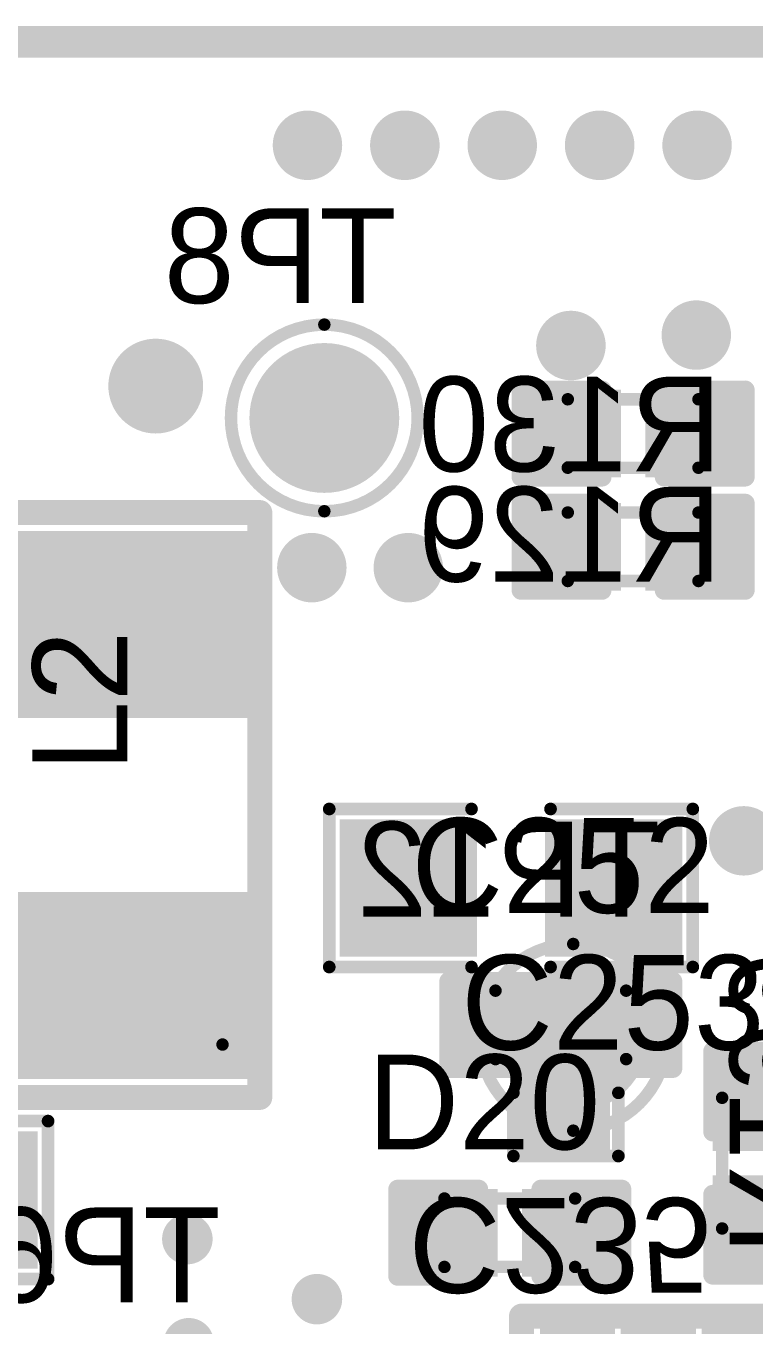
# Model space of a CAD drawing. Extents: x 722 to 1072, y 754 to 1061.
# Drawn here: x 796.27 to 802.12, y 1050.28 to 1060.73 of the extents above; entities that cross this region are included whole.
import ezdxf

# ---------------------------------------------------------------- set-up
doc = ezdxf.new("R2010")
doc.units = 0
doc.layers.get('0').update_dxf_attribs({"linetype": 'CONTINUOUS'})
for name, color, linetype in [('BOTTOMOVERLAY', 54, 'CONTINUOUS'), ('BOTTOMPASTE', 16, 'CONTINUOUS'), ('BOTTOMSOLDER', 6, 'CONTINUOUS'), ('KEEPOUTLAYER', 6, 'CONTINUOUS'), ('MECHANICAL13', 56, 'CONTINUOUS'), ('MULTILAYER', 9, 'CONTINUOUS'), ('TOPOVERLAY', 2, 'CONTINUOUS'), ('TOPPASTE', 8, 'CONTINUOUS'), ('TOPSOLDER', 216, 'CONTINUOUS'), ('VIAHOLELAYER', 16, 'CONTINUOUS')]:
    doc.layers.add(name, color=color, linetype=linetype)

# ---------------------------------------------------------------- blocks, each defined once
blk = doc.blocks.new('C_0603_151')
at = {"layer": 'TOPOVERLAY', "const_width": 0.102}
for points in [[(-1.46, -0.635), (-1.46, 0.635)], [(-1.46, 0.635), (-0.318, 0.635)], [(0.318, 0.635), (1.46, 0.635)], [(1.46, -0.635), (1.46, 0.635)], [(-1.46, -0.635), (-0.318, -0.635)], [(0.318, -0.635), (1.46, -0.635)]]:
    blk.add_lwpolyline(points, dxfattribs=at)
at = {"layer": 'TOPOVERLAY', "const_width": 0.0508}
for points in [[(-1.486, 0.635, 1), (-1.435, 0.635, 1)], [(-1.486, 0.635, 1), (-1.435, 0.635, 1)], [(-0.343, 0.635, 1), (-0.292, 0.635, 1)], [(0.292, 0.635, 1), (0.343, 0.635, 1)], [(1.435, 0.635, 1), (1.486, 0.635, 1)], [(1.435, 0.635, 1), (1.486, 0.635, 1)], [(-1.486, -0.635, 1), (-1.435, -0.635, 1)], [(-1.486, -0.635, 1), (-1.435, -0.635, 1)], [(-0.343, -0.635, 1), (-0.292, -0.635, 1)], [(0.292, -0.635, 1), (0.343, -0.635, 1)], [(1.435, -0.635, 1), (1.486, -0.635, 1)], [(1.435, -0.635, 1), (1.486, -0.635, 1)]]:
    blk.add_lwpolyline(points, format="xyb", close=True, dxfattribs=at)
at = {"layer": 'TOPPASTE'}
for points in [[(-1.275, -0.45), (-0.376, -0.45), (-1.275, 0.45), (-0.376, 0.45)], [(0.376, -0.45), (1.275, -0.45), (0.376, 0.45), (1.275, 0.45)]]:
    blk.add_solid(points, dxfattribs=at)
at = {"layer": 'TOPSOLDER'}
for points in [[(-1.377, -0.552), (-0.274, -0.552), (-1.377, 0.552), (-0.274, 0.552)], [(0.274, -0.552), (1.377, -0.552), (0.274, 0.552), (1.377, 0.552)]]:
    blk.add_solid(points, dxfattribs=at)
blk = doc.blocks.new('CD32_212')
at = {"layer": 'MECHANICAL13', "const_width": 0.1}
blk.add_lwpolyline([(-1.925, 2.1), (-1.925, -2.1)], dxfattribs=at)
at = {"layer": 'MECHANICAL13', "const_width": 0.05}
for points in [[(-1.95, 2.1, 1), (-1.9, 2.1, 1)], [(-1.95, -2.1, 1), (-1.9, -2.1, 1)]]:
    blk.add_lwpolyline(points, format="xyb", close=True, dxfattribs=at)
at = {"layer": 'TOPOVERLAY', "const_width": 0.2}
for points in [[(-2.35, 2.4), (-2.35, -2.4)], [(-2.35, 2.4), (2.35, 2.4)], [(2.35, 2.4), (2.35, -2.4)], [(-2.35, -2.4), (2.35, -2.4)]]:
    blk.add_lwpolyline(points, dxfattribs=at)
at = {"layer": 'TOPOVERLAY', "const_width": 0.1}
for points in [[(-2.4, 2.4, 1), (-2.3, 2.4, 1)], [(-2.4, 2.4, 1), (-2.3, 2.4, 1)], [(2.3, 2.4, 1), (2.4, 2.4, 1)], [(2.3, 2.4, 1), (2.4, 2.4, 1)], [(-2.4, -2.4, 1), (-2.3, -2.4, 1)], [(-2.4, -2.4, 1), (-2.3, -2.4, 1)], [(2.3, -2.4, 1), (2.4, -2.4, 1)], [(2.3, -2.4, 1), (2.4, -2.4, 1)]]:
    blk.add_lwpolyline(points, format="xyb", close=True, dxfattribs=at)
at = {"layer": 'TOPPASTE'}
for points in [[(-0.8, -2.2), (-0.8, 2.2), (-2.1, -2.2), (-2.1, 2.2)], [(2.1, -2.2), (2.1, 2.2), (0.8, -2.2), (0.8, 2.2)]]:
    blk.add_solid(points, dxfattribs=at)
at = {"layer": 'TOPSOLDER'}
for points in [[(-0.698, -2.302), (-0.698, 2.302), (-2.202, -2.302), (-2.202, 2.302)], [(2.202, -2.302), (2.202, 2.302), (0.698, -2.302), (0.698, 2.302)]]:
    blk.add_solid(points, dxfattribs=at)
blk = doc.blocks.new('R_0402_B_217')
at = {"layer": 'BOTTOMOVERLAY', "const_width": 0.152}
for points in [[(-0.9, 0.35), (-0.25, 0.35)], [(-0.9, -0.35), (-0.9, 0.35)], [(0.25, 0.35), (0.9, 0.35)], [(0.9, -0.35), (0.9, 0.35)], [(-0.9, -0.35), (-0.25, -0.35)], [(0.25, -0.35), (0.9, -0.35)]]:
    blk.add_lwpolyline(points, dxfattribs=at)
at = {"layer": 'BOTTOMOVERLAY', "const_width": 0.0762}
for points in [[(-0.938, 0.35, 1), (-0.862, 0.35, 1)], [(-0.938, 0.35, 1), (-0.862, 0.35, 1)], [(-0.288, 0.35, 1), (-0.212, 0.35, 1)], [(0.212, 0.35, 1), (0.288, 0.35, 1)], [(0.862, 0.35, 1), (0.938, 0.35, 1)], [(0.862, 0.35, 1), (0.938, 0.35, 1)], [(-0.938, -0.35, 1), (-0.862, -0.35, 1)], [(-0.938, -0.35, 1), (-0.862, -0.35, 1)], [(-0.288, -0.35, 1), (-0.212, -0.35, 1)], [(0.212, -0.35, 1), (0.288, -0.35, 1)], [(0.862, -0.35, 1), (0.938, -0.35, 1)], [(0.862, -0.35, 1), (0.938, -0.35, 1)]]:
    blk.add_lwpolyline(points, format="xyb", close=True, dxfattribs=at)
at = {"layer": 'BOTTOMPASTE'}
for points in [[(-0.8, 0.25), (-0.8, -0.25), (-0.2, 0.25), (-0.2, -0.25)], [(0.2, 0.25), (0.2, -0.25), (0.8, 0.25), (0.8, -0.25)]]:
    blk.add_solid(points, dxfattribs=at)
at = {"layer": 'BOTTOMSOLDER'}
for points in [[(-0.902, 0.352), (-0.902, -0.352), (-0.098, 0.352), (-0.098, -0.352)], [(0.098, 0.352), (0.098, -0.352), (0.902, 0.352), (0.902, -0.352)]]:
    blk.add_solid(points, dxfattribs=at)
at = {"layer": 'MECHANICAL13', "const_width": 0.1}
for points in [[(-0.525, 0.275), (0.525, 0.275)], [(-0.525, -0.275), (-0.525, 0.275)], [(0.525, -0.275), (0.525, 0.275)], [(-0.525, -0.275), (0.525, -0.275)]]:
    blk.add_lwpolyline(points, dxfattribs=at)
at = {"layer": 'MECHANICAL13', "const_width": 0.05}
for points in [[(-0.55, 0.275, 1), (-0.5, 0.275, 1)], [(-0.55, 0.275, 1), (-0.5, 0.275, 1)], [(0.5, 0.275, 1), (0.55, 0.275, 1)], [(0.5, 0.275, 1), (0.55, 0.275, 1)], [(-0.55, -0.275, 1), (-0.5, -0.275, 1)], [(-0.55, -0.275, 1), (-0.5, -0.275, 1)], [(0.5, -0.275, 1), (0.55, -0.275, 1)], [(0.5, -0.275, 1), (0.55, -0.275, 1)]]:
    blk.add_lwpolyline(points, format="xyb", close=True, dxfattribs=at)
blk = doc.blocks.new('R_0402_B_219')
at = {"layer": 'BOTTOMOVERLAY', "const_width": 0.152}
for points in [[(-0.9, 0.35), (-0.25, 0.35)], [(-0.9, -0.35), (-0.9, 0.35)], [(0.25, 0.35), (0.9, 0.35)], [(0.9, -0.35), (0.9, 0.35)], [(-0.9, -0.35), (-0.25, -0.35)], [(0.25, -0.35), (0.9, -0.35)]]:
    blk.add_lwpolyline(points, dxfattribs=at)
at = {"layer": 'BOTTOMOVERLAY', "const_width": 0.0762}
for points in [[(-0.938, 0.35, 1), (-0.862, 0.35, 1)], [(-0.938, 0.35, 1), (-0.862, 0.35, 1)], [(-0.288, 0.35, 1), (-0.212, 0.35, 1)], [(0.212, 0.35, 1), (0.288, 0.35, 1)], [(0.862, 0.35, 1), (0.938, 0.35, 1)], [(0.862, 0.35, 1), (0.938, 0.35, 1)], [(-0.938, -0.35, 1), (-0.862, -0.35, 1)], [(-0.938, -0.35, 1), (-0.862, -0.35, 1)], [(-0.288, -0.35, 1), (-0.212, -0.35, 1)], [(0.212, -0.35, 1), (0.288, -0.35, 1)], [(0.862, -0.35, 1), (0.938, -0.35, 1)], [(0.862, -0.35, 1), (0.938, -0.35, 1)]]:
    blk.add_lwpolyline(points, format="xyb", close=True, dxfattribs=at)
at = {"layer": 'BOTTOMPASTE'}
for points in [[(-0.8, 0.25), (-0.8, -0.25), (-0.2, 0.25), (-0.2, -0.25)], [(0.2, 0.25), (0.2, -0.25), (0.8, 0.25), (0.8, -0.25)]]:
    blk.add_solid(points, dxfattribs=at)
at = {"layer": 'BOTTOMSOLDER'}
for points in [[(-0.902, 0.352), (-0.902, -0.352), (-0.098, 0.352), (-0.098, -0.352)], [(0.098, 0.352), (0.098, -0.352), (0.902, 0.352), (0.902, -0.352)]]:
    blk.add_solid(points, dxfattribs=at)
at = {"layer": 'MECHANICAL13', "const_width": 0.1}
for points in [[(-0.525, 0.275), (0.525, 0.275)], [(-0.525, -0.275), (-0.525, 0.275)], [(0.525, -0.275), (0.525, 0.275)], [(-0.525, -0.275), (0.525, -0.275)]]:
    blk.add_lwpolyline(points, dxfattribs=at)
at = {"layer": 'MECHANICAL13', "const_width": 0.05}
for points in [[(-0.55, 0.275, 1), (-0.5, 0.275, 1)], [(-0.55, 0.275, 1), (-0.5, 0.275, 1)], [(0.5, 0.275, 1), (0.55, 0.275, 1)], [(0.5, 0.275, 1), (0.55, 0.275, 1)], [(-0.55, -0.275, 1), (-0.5, -0.275, 1)], [(-0.55, -0.275, 1), (-0.5, -0.275, 1)], [(0.5, -0.275, 1), (0.55, -0.275, 1)], [(0.5, -0.275, 1), (0.55, -0.275, 1)]]:
    blk.add_lwpolyline(points, format="xyb", close=True, dxfattribs=at)
blk = doc.blocks.new('C_0402_B_302')
at = {"layer": 'BOTTOMOVERLAY', "const_width": 0.152}
for points in [[(-0.9, 0.35), (-0.9, -0.35)], [(-0.25, 0.35), (-0.9, 0.35)], [(0.9, 0.35), (0.25, 0.35)], [(0.9, 0.35), (0.9, -0.35)], [(-0.25, -0.35), (-0.9, -0.35)], [(0.9, -0.35), (0.25, -0.35)]]:
    blk.add_lwpolyline(points, dxfattribs=at)
at = {"layer": 'BOTTOMOVERLAY', "const_width": 0.0762}
for points in [[(-0.938, 0.35, 1), (-0.862, 0.35, 1)], [(-0.938, 0.35, 1), (-0.862, 0.35, 1)], [(-0.288, 0.35, 1), (-0.212, 0.35, 1)], [(0.212, 0.35, 1), (0.288, 0.35, 1)], [(0.862, 0.35, 1), (0.938, 0.35, 1)], [(0.862, 0.35, 1), (0.938, 0.35, 1)], [(-0.938, -0.35, 1), (-0.862, -0.35, 1)], [(-0.938, -0.35, 1), (-0.862, -0.35, 1)], [(-0.288, -0.35, 1), (-0.212, -0.35, 1)], [(0.212, -0.35, 1), (0.288, -0.35, 1)], [(0.862, -0.35, 1), (0.938, -0.35, 1)], [(0.862, -0.35, 1), (0.938, -0.35, 1)]]:
    blk.add_lwpolyline(points, format="xyb", close=True, dxfattribs=at)
at = {"layer": 'BOTTOMPASTE'}
for points in [[(-0.8, 0.25), (-0.8, -0.25), (-0.2, 0.25), (-0.2, -0.25)], [(0.2, 0.25), (0.2, -0.25), (0.8, 0.25), (0.8, -0.25)]]:
    blk.add_solid(points, dxfattribs=at)
at = {"layer": 'BOTTOMSOLDER'}
for points in [[(-0.902, 0.352), (-0.902, -0.352), (-0.098, 0.352), (-0.098, -0.352)], [(0.098, 0.352), (0.098, -0.352), (0.902, 0.352), (0.902, -0.352)]]:
    blk.add_solid(points, dxfattribs=at)
at = {"layer": 'MECHANICAL13', "const_width": 0.1}
for points in [[(-0.525, 0.275), (-0.525, -0.275)], [(0.525, 0.275), (-0.525, 0.275)], [(0.525, 0.275), (0.525, -0.275)], [(0.525, -0.275), (-0.525, -0.275)]]:
    blk.add_lwpolyline(points, dxfattribs=at)
at = {"layer": 'MECHANICAL13', "const_width": 0.05}
for points in [[(-0.55, 0.275, 1), (-0.5, 0.275, 1)], [(-0.55, 0.275, 1), (-0.5, 0.275, 1)], [(0.5, 0.275, 1), (0.55, 0.275, 1)], [(0.5, 0.275, 1), (0.55, 0.275, 1)], [(-0.55, -0.275, 1), (-0.5, -0.275, 1)], [(-0.55, -0.275, 1), (-0.5, -0.275, 1)], [(0.5, -0.275, 1), (0.55, -0.275, 1)], [(0.5, -0.275, 1), (0.55, -0.275, 1)]]:
    blk.add_lwpolyline(points, format="xyb", close=True, dxfattribs=at)
blk = doc.blocks.new('R_0402_B_317')
at = {"layer": 'BOTTOMOVERLAY', "const_width": 0.152}
for points in [[(-0.9, -0.35), (-0.9, 0.35)], [(-0.25, 0.35), (-0.9, 0.35)], [(0.9, 0.35), (0.25, 0.35)], [(0.9, -0.35), (0.9, 0.35)], [(-0.25, -0.35), (-0.9, -0.35)], [(0.9, -0.35), (0.25, -0.35)]]:
    blk.add_lwpolyline(points, dxfattribs=at)
at = {"layer": 'BOTTOMOVERLAY', "const_width": 0.0762}
for points in [[(-0.938, 0.35, 1), (-0.862, 0.35, 1)], [(-0.938, 0.35, 1), (-0.862, 0.35, 1)], [(-0.288, 0.35, 1), (-0.212, 0.35, 1)], [(0.212, 0.35, 1), (0.288, 0.35, 1)], [(0.862, 0.35, 1), (0.938, 0.35, 1)], [(0.862, 0.35, 1), (0.938, 0.35, 1)], [(-0.938, -0.35, 1), (-0.862, -0.35, 1)], [(-0.938, -0.35, 1), (-0.862, -0.35, 1)], [(-0.288, -0.35, 1), (-0.212, -0.35, 1)], [(0.212, -0.35, 1), (0.288, -0.35, 1)], [(0.862, -0.35, 1), (0.938, -0.35, 1)], [(0.862, -0.35, 1), (0.938, -0.35, 1)]]:
    blk.add_lwpolyline(points, format="xyb", close=True, dxfattribs=at)
at = {"layer": 'BOTTOMPASTE'}
for points in [[(-0.8, 0.25), (-0.8, -0.25), (-0.2, 0.25), (-0.2, -0.25)], [(0.2, 0.25), (0.2, -0.25), (0.8, 0.25), (0.8, -0.25)]]:
    blk.add_solid(points, dxfattribs=at)
at = {"layer": 'BOTTOMSOLDER'}
for points in [[(-0.902, 0.352), (-0.902, -0.352), (-0.098, 0.352), (-0.098, -0.352)], [(0.098, 0.352), (0.098, -0.352), (0.902, 0.352), (0.902, -0.352)]]:
    blk.add_solid(points, dxfattribs=at)
at = {"layer": 'MECHANICAL13', "const_width": 0.1}
for points in [[(-0.525, -0.275), (-0.525, 0.275)], [(0.525, 0.275), (-0.525, 0.275)], [(0.525, -0.275), (0.525, 0.275)], [(0.525, -0.275), (-0.525, -0.275)]]:
    blk.add_lwpolyline(points, dxfattribs=at)
at = {"layer": 'MECHANICAL13', "const_width": 0.05}
for points in [[(-0.55, 0.275, 1), (-0.5, 0.275, 1)], [(-0.55, 0.275, 1), (-0.5, 0.275, 1)], [(0.5, 0.275, 1), (0.55, 0.275, 1)], [(0.5, 0.275, 1), (0.55, 0.275, 1)], [(-0.55, -0.275, 1), (-0.5, -0.275, 1)], [(-0.55, -0.275, 1), (-0.5, -0.275, 1)], [(0.5, -0.275, 1), (0.55, -0.275, 1)], [(0.5, -0.275, 1), (0.55, -0.275, 1)]]:
    blk.add_lwpolyline(points, format="xyb", close=True, dxfattribs=at)
blk = doc.blocks.new('SC70_B_319')
at = {"layer": 'BOTTOMOVERLAY', "const_width": 0.2}
for points in [[(-1.778, -1.1), (-1.778, 1.1)], [(1.778, 1.1), (-1.778, 1.1)], [(1.778, -1.1), (1.778, 1.1)], [(1.778, -1.1), (-1.778, -1.1)]]:
    blk.add_lwpolyline(points, dxfattribs=at)
at = {"layer": 'BOTTOMOVERLAY'}
for points, const_width in [([(-1.828, 1.1, 1), (-1.728, 1.1, 1)], 0.1), ([(-1.828, 1.1, 1), (-1.728, 1.1, 1)], 0.1), ([(1.728, 1.1, 1), (1.828, 1.1, 1)], 0.1), ([(1.728, 1.1, 1), (1.828, 1.1, 1)], 0.1), ([(-1.828, -1.1, 1), (-1.728, -1.1, 1)], 0.1), ([(-1.828, -1.1, 1), (-1.728, -1.1, 1)], 0.1), ([(1.728, -1.1, 1), (1.828, -1.1, 1)], 0.1), ([(1.728, -1.1, 1), (1.828, -1.1, 1)], 0.1), ([(-1.016, -1.524, 1), (-1.266, -1.524, 1)], 0.25), ([(-1.329, -1.524, 1), (-1.204, -1.524, 1)], 0.125), ([(-1.078, -1.524, 1), (-0.954, -1.524, 1)], 0.125)]:
    blk.add_lwpolyline(points, format="xyb", close=True, dxfattribs=dict(at, const_width=const_width))
at = {"layer": 'BOTTOMPASTE'}
for points in [[(-1.575, 0.85), (-1.575, 0.45), (-0.675, 0.85), (-0.675, 0.45)], [(0.675, 0.85), (0.675, 0.45), (1.575, 0.85), (1.575, 0.45)], [(-1.575, 0.2), (-1.575, -0.2), (-0.675, 0.2), (-0.675, -0.2)], [(-1.575, -0.45), (-1.575, -0.85), (-0.675, -0.45), (-0.675, -0.85)], [(0.675, -0.45), (0.675, -0.85), (1.575, -0.45), (1.575, -0.85)]]:
    blk.add_solid(points, dxfattribs=at)
at = {"layer": 'BOTTOMSOLDER'}
for points in [[(-1.677, 0.952), (-1.677, 0.348), (-0.573, 0.952), (-0.573, 0.348)], [(0.573, 0.952), (0.573, 0.348), (1.677, 0.952), (1.677, 0.348)], [(-1.677, 0.302), (-1.677, -0.302), (-0.573, 0.302), (-0.573, -0.302)], [(-1.677, -0.348), (-1.677, -0.952), (-0.573, -0.348), (-0.573, -0.952)], [(0.573, -0.348), (0.573, -0.952), (1.677, -0.348), (1.677, -0.952)]]:
    blk.add_solid(points, dxfattribs=at)
at = {"layer": 'MECHANICAL13', "const_width": 0.1}
for points in [[(0.675, 1.1), (-0.675, 1.1)], [(-0.675, -1.1), (-0.675, 1.1)], [(0.675, -1.1), (0.675, 1.1)], [(0.675, -1.1), (-0.675, -1.1)]]:
    blk.add_lwpolyline(points, dxfattribs=at)
at = {"layer": 'MECHANICAL13', "const_width": 0.05}
for points in [[(-0.7, 1.1, 1), (-0.65, 1.1, 1)], [(-0.7, 1.1, 1), (-0.65, 1.1, 1)], [(0.65, 1.1, 1), (0.7, 1.1, 1)], [(0.65, 1.1, 1), (0.7, 1.1, 1)], [(-0.7, -1.1, 1), (-0.65, -1.1, 1)], [(-0.7, -1.1, 1), (-0.65, -1.1, 1)], [(0.65, -1.1, 1), (0.7, -1.1, 1)], [(0.65, -1.1, 1), (0.7, -1.1, 1)]]:
    blk.add_lwpolyline(points, format="xyb", close=True, dxfattribs=at)
blk = doc.blocks.new('TESTPOINT2_B_330')
at = {"layer": 'BOTTOMOVERLAY'}
for points, const_width in [([(0.75, 0, 1), (-0.75, 0, 1)], 0.1), ([(-0.775, 0, 1), (-0.725, 0, 1)], 0.05), ([(0.725, 0, 1), (0.775, 0, 1)], 0.05)]:
    blk.add_lwpolyline(points, format="xyb", close=True, dxfattribs=dict(at, const_width=const_width))
at = {"layer": 'BOTTOMPASTE', "const_width": 0.5}
blk.add_lwpolyline([(-0.25, 0, 1), (0.25, 0, 1)], format="xyb", close=True, dxfattribs=at)
at = {"layer": 'BOTTOMSOLDER', "const_width": 0.602}
blk.add_lwpolyline([(-0.301, 0, 1), (0.301, 0, 1)], format="xyb", close=True, dxfattribs=at)
blk = doc.blocks.new('TESTPOINT2_B_334')
at = {"layer": 'BOTTOMOVERLAY'}
for points, const_width in [([(0.75, 0, 1), (-0.75, 0, 1)], 0.1), ([(-0.775, 0, 1), (-0.725, 0, 1)], 0.05), ([(0.725, 0, 1), (0.775, 0, 1)], 0.05)]:
    blk.add_lwpolyline(points, format="xyb", close=True, dxfattribs=dict(at, const_width=const_width))
at = {"layer": 'BOTTOMPASTE', "const_width": 0.5}
blk.add_lwpolyline([(-0.25, 0, 1), (0.25, 0, 1)], format="xyb", close=True, dxfattribs=at)
at = {"layer": 'BOTTOMSOLDER', "const_width": 0.602}
blk.add_lwpolyline([(-0.301, 0, 1), (0.301, 0, 1)], format="xyb", close=True, dxfattribs=at)
blk = doc.blocks.new('C_0603_364')
at = {"layer": 'TOPOVERLAY', "const_width": 0.102}
for points in [[(-1.46, 0.635), (-0.318, 0.635)], [(-1.46, -0.635), (-1.46, 0.635)], [(0.318, 0.635), (1.46, 0.635)], [(1.46, -0.635), (1.46, 0.635)], [(-1.46, -0.635), (-0.318, -0.635)], [(0.318, -0.635), (1.46, -0.635)]]:
    blk.add_lwpolyline(points, dxfattribs=at)
at = {"layer": 'TOPOVERLAY', "const_width": 0.0508}
for points in [[(-1.486, 0.635, 1), (-1.435, 0.635, 1)], [(-1.486, 0.635, 1), (-1.435, 0.635, 1)], [(-0.343, 0.635, 1), (-0.292, 0.635, 1)], [(0.292, 0.635, 1), (0.343, 0.635, 1)], [(1.435, 0.635, 1), (1.486, 0.635, 1)], [(1.435, 0.635, 1), (1.486, 0.635, 1)], [(-1.486, -0.635, 1), (-1.435, -0.635, 1)], [(-1.486, -0.635, 1), (-1.435, -0.635, 1)], [(-0.343, -0.635, 1), (-0.292, -0.635, 1)], [(0.292, -0.635, 1), (0.343, -0.635, 1)], [(1.435, -0.635, 1), (1.486, -0.635, 1)], [(1.435, -0.635, 1), (1.486, -0.635, 1)]]:
    blk.add_lwpolyline(points, format="xyb", close=True, dxfattribs=at)
at = {"layer": 'TOPPASTE'}
for points in [[(-1.275, -0.45), (-0.376, -0.45), (-1.275, 0.45), (-0.376, 0.45)], [(0.376, -0.45), (1.275, -0.45), (0.376, 0.45), (1.275, 0.45)]]:
    blk.add_solid(points, dxfattribs=at)
at = {"layer": 'TOPSOLDER'}
for points in [[(-1.377, -0.552), (-0.274, -0.552), (-1.377, 0.552), (-0.274, 0.552)], [(0.274, -0.552), (1.377, -0.552), (0.274, 0.552), (1.377, 0.552)]]:
    blk.add_solid(points, dxfattribs=at)
blk = doc.blocks.new('C_0402_365')
at = {"layer": 'MECHANICAL13', "const_width": 0.1}
for points in [[(-0.525, -0.275), (-0.525, 0.275)], [(-0.525, 0.275), (0.525, 0.275)], [(0.525, -0.275), (0.525, 0.275)], [(-0.525, -0.275), (0.525, -0.275)]]:
    blk.add_lwpolyline(points, dxfattribs=at)
at = {"layer": 'MECHANICAL13', "const_width": 0.05}
for points in [[(-0.55, 0.275, 1), (-0.5, 0.275, 1)], [(-0.55, 0.275, 1), (-0.5, 0.275, 1)], [(0.5, 0.275, 1), (0.55, 0.275, 1)], [(0.5, 0.275, 1), (0.55, 0.275, 1)], [(-0.55, -0.275, 1), (-0.5, -0.275, 1)], [(-0.55, -0.275, 1), (-0.5, -0.275, 1)], [(0.5, -0.275, 1), (0.55, -0.275, 1)], [(0.5, -0.275, 1), (0.55, -0.275, 1)]]:
    blk.add_lwpolyline(points, format="xyb", close=True, dxfattribs=at)
at = {"layer": 'TOPOVERLAY', "const_width": 0.152}
for points in [[(-0.9, -0.35), (-0.9, 0.35)], [(-0.9, 0.35), (-0.25, 0.35)], [(0.25, 0.35), (0.9, 0.35)], [(0.9, -0.35), (0.9, 0.35)], [(-0.9, -0.35), (-0.25, -0.35)], [(0.25, -0.35), (0.9, -0.35)]]:
    blk.add_lwpolyline(points, dxfattribs=at)
at = {"layer": 'TOPOVERLAY', "const_width": 0.0762}
for points in [[(-0.938, 0.35, 1), (-0.862, 0.35, 1)], [(-0.938, 0.35, 1), (-0.862, 0.35, 1)], [(-0.288, 0.35, 1), (-0.212, 0.35, 1)], [(0.212, 0.35, 1), (0.288, 0.35, 1)], [(0.862, 0.35, 1), (0.938, 0.35, 1)], [(0.862, 0.35, 1), (0.938, 0.35, 1)], [(-0.938, -0.35, 1), (-0.862, -0.35, 1)], [(-0.938, -0.35, 1), (-0.862, -0.35, 1)], [(-0.288, -0.35, 1), (-0.212, -0.35, 1)], [(0.212, -0.35, 1), (0.288, -0.35, 1)], [(0.862, -0.35, 1), (0.938, -0.35, 1)], [(0.862, -0.35, 1), (0.938, -0.35, 1)]]:
    blk.add_lwpolyline(points, format="xyb", close=True, dxfattribs=at)
at = {"layer": 'TOPPASTE'}
for points in [[(-0.2, -0.25), (-0.2, 0.25), (-0.8, -0.25), (-0.8, 0.25)], [(0.8, -0.25), (0.8, 0.25), (0.2, -0.25), (0.2, 0.25)]]:
    blk.add_solid(points, dxfattribs=at)
at = {"layer": 'TOPSOLDER'}
for points in [[(-0.098, -0.352), (-0.098, 0.352), (-0.902, -0.352), (-0.902, 0.352)], [(0.902, -0.352), (0.902, 0.352), (0.098, -0.352), (0.098, 0.352)]]:
    blk.add_solid(points, dxfattribs=at)
blk = doc.blocks.new('0201_366')
at = {"layer": 'TOPOVERLAY', "const_width": 0.102}
for points in [[(0.381, 0.254), (-0.462, 0.254)], [(-0.462, 0.254), (-0.462, -0.254)], [(0.381, 0.254), (0.381, -0.254)], [(0.381, -0.254), (-0.462, -0.254)]]:
    blk.add_lwpolyline(points, dxfattribs=at)
at = {"layer": 'TOPOVERLAY', "const_width": 0.0508}
for points in [[(-0.488, 0.254, 1), (-0.437, 0.254, 1)], [(-0.488, 0.254, 1), (-0.437, 0.254, 1)], [(0.356, 0.254, 1), (0.406, 0.254, 1)], [(0.356, 0.254, 1), (0.406, 0.254, 1)], [(-0.488, -0.254, 1), (-0.437, -0.254, 1)], [(-0.488, -0.254, 1), (-0.437, -0.254, 1)], [(0.356, -0.254, 1), (0.406, -0.254, 1)], [(0.356, -0.254, 1), (0.406, -0.254, 1)]]:
    blk.add_lwpolyline(points, format="xyb", close=True, dxfattribs=at)
at = {"layer": 'TOPPASTE'}
for points in [[(-0.062, -0.15), (-0.062, 0.15), (-0.292, -0.15), (-0.292, 0.15)], [(0.293, -0.15), (0.293, 0.15), (0.063, -0.15), (0.063, 0.15)]]:
    blk.add_solid(points, dxfattribs=at)
at = {"layer": 'TOPSOLDER'}
for points in [[(0.039, -0.252), (0.039, 0.252), (-0.394, -0.252), (-0.394, 0.252)], [(0.394, -0.252), (0.394, 0.252), (-0.039, -0.252), (-0.039, 0.252)]]:
    blk.add_solid(points, dxfattribs=at)

msp = doc.modelspace()

# ---------------------------------------------------------------- linework, layer by layer
at = {"layer": 'KEEPOUTLAYER', "const_width": 0.254}
msp.add_lwpolyline([(726.163, 1060.599), (809.563, 1060.599)], dxfattribs=at)
at = {"layer": 'MULTILAYER'}
for points, const_width in [([(798.388, 1059.767, 1), (798.667, 1059.767, 1)], 0.279), ([(799.17, 1059.767, 1), (799.45, 1059.767, 1)], 0.279), ([(799.953, 1059.767, 1), (800.232, 1059.767, 1)], 0.279), ([(800.735, 1059.767, 1), (801.015, 1059.767, 1)], 0.279), ([(801.518, 1059.767, 1), (801.797, 1059.767, 1)], 0.279), ([(801.512, 1058.242, 1), (801.791, 1058.242, 1)], 0.279), ([(800.504, 1058.158, 1), (800.784, 1058.158, 1)], 0.279), ([(797.118, 1057.832, 1), (797.499, 1057.832, 1)], 0.381), ([(798.423, 1056.373, 1), (798.702, 1056.373, 1)], 0.279), ([(799.198, 1056.373, 1), (799.477, 1056.373, 1)], 0.279), ([(801.893, 1054.178, 1), (802.172, 1054.178, 1)], 0.279), ([(797.461, 1050.978, 1), (797.664, 1050.978, 1)], 0.203), ([(798.502, 1050.495, 1), (798.705, 1050.495, 1)], 0.203), ([(797.472, 1050.14, 1), (797.676, 1050.14, 1)], 0.203)]:
    msp.add_lwpolyline(points, format="xyb", close=True, dxfattribs=dict(at, const_width=const_width))
at = {"layer": 'VIAHOLELAYER'}
for points, const_width in [([(798.451, 1059.767, 1), (798.604, 1059.767, 1)], 0.152), ([(799.234, 1059.767, 1), (799.386, 1059.767, 1)], 0.152), ([(800.016, 1059.767, 1), (800.169, 1059.767, 1)], 0.152), ([(800.799, 1059.767, 1), (800.951, 1059.767, 1)], 0.152), ([(801.582, 1059.767, 1), (801.734, 1059.767, 1)], 0.152), ([(800.568, 1058.158, 1), (800.72, 1058.158, 1)], 0.152), ([(801.575, 1058.242, 1), (801.728, 1058.242, 1)], 0.152), ([(797.194, 1057.832, 1), (797.423, 1057.832, 1)], 0.229), ([(798.487, 1056.373, 1), (798.639, 1056.373, 1)], 0.152), ([(799.261, 1056.373, 1), (799.413, 1056.373, 1)], 0.152), ([(801.956, 1054.178, 1), (802.109, 1054.178, 1)], 0.152), ([(797.511, 1050.978, 1), (797.613, 1050.978, 1)], 0.102), ([(798.553, 1050.495, 1), (798.654, 1050.495, 1)], 0.102)]:
    msp.add_lwpolyline(points, format="xyb", close=True, dxfattribs=dict(at, const_width=const_width))

# ---------------------------------------------------------------- block references
for name, p, rotation in [('TESTPOINT2_B_330', (798.663, 1057.576), 90), ('R_0402_B_219', (801.144, 1057.451), 360), ('R_0402_B_217', (801.144, 1056.541), 360), ('CD32_212', (795.745, 1054.466), 90), ('C_0603_364', (800.163, 1053.799), 360), ('TESTPOINT2_B_334', (800.663, 1052.599), 90), ('C_0402_365', (800.563, 1052.699), 360), ('R_0402_B_317', (802.134, 1051.588), 270), ('0201_366', (800.563, 1051.899), 180), ('C_0402_B_302', (800.153, 1051.029), 180), ('SC70_B_319', (801.347, 1048.581), 270)]:
    msp.add_blockref(name, p, dxfattribs=dict(rotation=rotation))
msp.add_blockref('C_0603_151', (794.983, 1051.291))

# ---------------------------------------------------------------- texts
at = {"layer": 'BOTTOMOVERLAY', "text_generation_flag": 2}
for s, p in [('TP8', (799.243, 1058.499)), ('R130', (801.855, 1057.146)), ('R129', (801.855, 1056.261)), ('TP12', (801.36, 1053.569)), ('TP6', (797.829, 1050.47))]:
    msp.add_text(s, height=0.762, dxfattribs=at).set_placement(p)
for s, rotation, p in [('R199', 270, (801.92, 1050.851)), ('C235', 180, (799.34, 1051.308))]:
    msp.add_text(s, height=0.762, rotation=rotation, dxfattribs=at).set_placement(p)
at = {"layer": 'TOPOVERLAY'}
msp.add_text('L2', height=0.762, rotation=90, dxfattribs=at).set_placement((797.08, 1054.733))
for s, p in [('C252', (799.363, 1053.599)), ('C253', (799.763, 1052.499)), ('D20', (799.01, 1051.699))]:
    msp.add_text(s, height=0.762, dxfattribs=at).set_placement(p)

doc.saveas('drawing.dxf')
